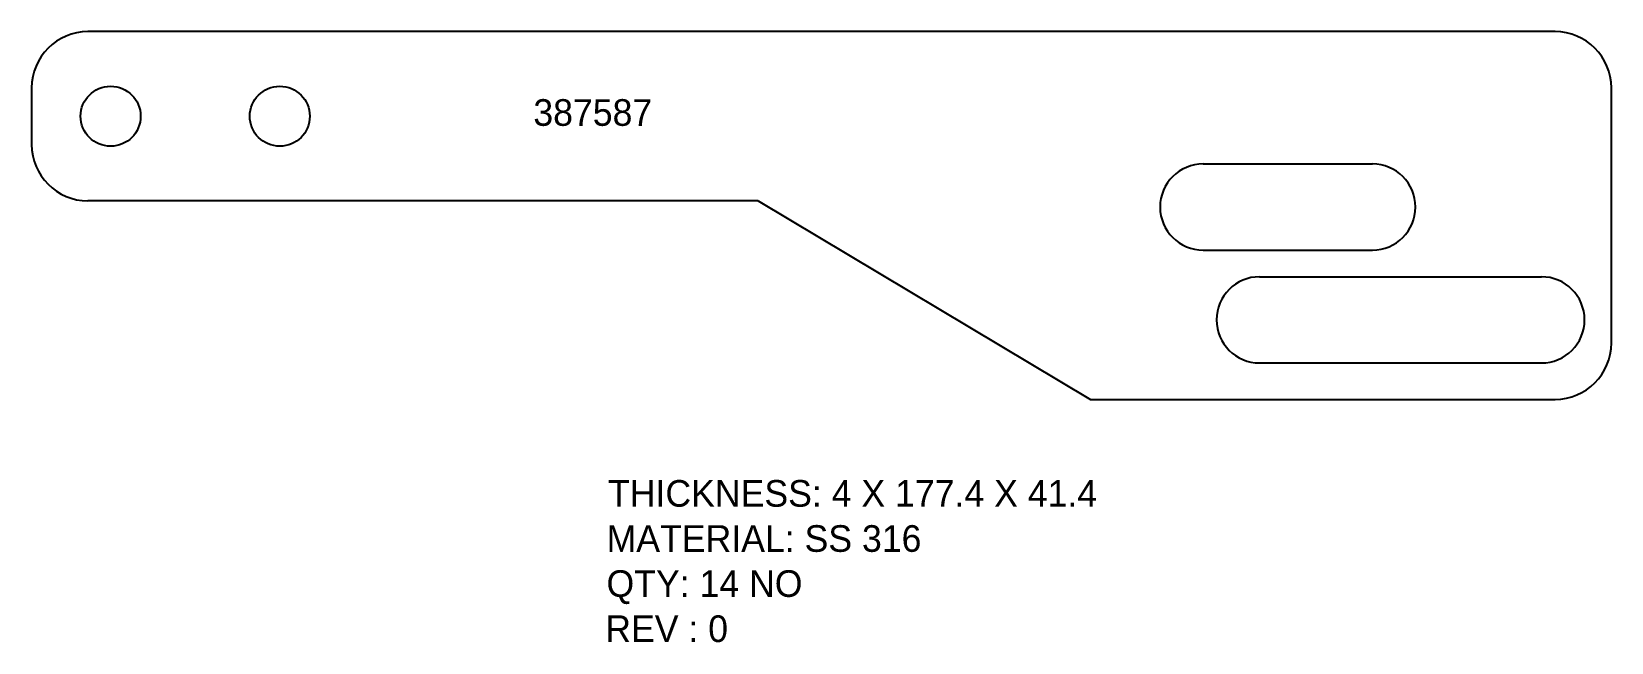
# Model space of a CAD drawing. Header units: inches. Extents: x 2148 to 2326, y 106 to 174.
import ezdxf

# ---------------------------------------------------------------- set-up
doc = ezdxf.new("R2010")
doc.units = ezdxf.units.IN
doc.header["$MEASUREMENT"] = 0
doc.layers.add('LaserCutting', color=3, linetype='Continuous')

msp = doc.modelspace()

# ---------------------------------------------------------------- linework, layer by layer
at = {"layer": 'LaserCutting'}
for p, q in [((2320.03, 174.49), (2154.83, 174.49)), ((2148.48, 168.14), (2148.48, 161.79)), ((2326.38, 139.44), (2326.38, 168.14)), ((2280.41, 159.59), (2299.46, 159.59)), ((2230.28, 155.44), (2154.83, 155.44)), ((2230.28, 155.44), (2267.71, 133.09)), ((2280.41, 149.89), (2299.46, 149.89)), ((2286.76, 146.89), (2318.51, 146.89)), ((2286.76, 137.19), (2318.51, 137.19)), ((2267.71, 133.09), (2320.03, 133.09))]:
    msp.add_line(p, q, dxfattribs=at)
for centre in [(2157.38, 164.96), (2176.43, 164.96)]:
    msp.add_circle(centre, 3.38, dxfattribs=at)
for centre, radius, start, end in [((2154.83, 168.14), 6.35, 90, 180), ((2320.03, 168.14), 6.35, 0, 90), ((2154.83, 161.79), 6.35, 180, 270), ((2280.41, 154.74), 4.85, 90, 270), ((2299.46, 154.74), 4.85, 270, 90), ((2286.76, 142.04), 4.85, 90, 270), ((2318.51, 142.04), 4.85, 270, 90), ((2320.03, 139.44), 6.35, 270, 0)]:
    msp.add_arc(centre, radius, start, end, dxfattribs=at)

# ---------------------------------------------------------------- texts
at = {"color": 7}
for s, p in [('THICKNESS: 4 X 177.4 X 41.4', (2213.39, 121.01)), ('MATERIAL: SS 316', (2213.23, 115.93)), ('QTY: 14 NO', (2213.22, 110.86)), ('REV : 0', (2213.08, 105.78))]:
    msp.add_text(s, height=3, dxfattribs=at).set_placement(p)
at = {"layer": 'LaserCutting', "insert": (2204.98, 166.88), "char_height": 3, "width": 37.7344, "attachment_point": 1}
msp.add_mtext('{\\fCentury Gothic|b0|i0|c0|p18;\\C1;387587}', dxfattribs=at)

doc.saveas('drawing.dxf')
